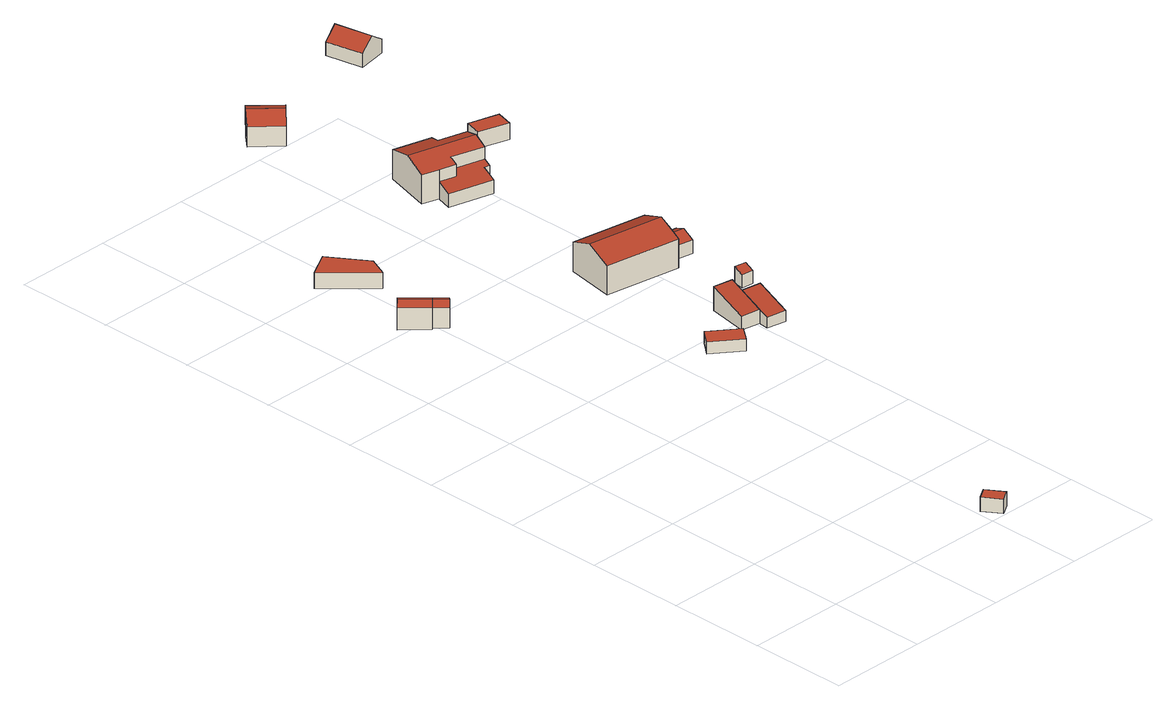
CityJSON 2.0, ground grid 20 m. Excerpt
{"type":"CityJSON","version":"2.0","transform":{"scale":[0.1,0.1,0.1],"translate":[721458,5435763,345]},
"CityObjects":{
"building1":{"type":"Building","attributes":{"Gemeindeschluessel":"09375181","HoeheDach":"360.450","HoeheGrund":"355.210","Methode":"2000","NiedrigsteTraufeDesGebaeudes":"359.740","Geometrietyp2DReferenz":"3000","measuredHeight":5.24,"function":"31001_2000","roofType":"3100"},"geometry":[{"type":"Solid","lod":"2","boundaries":[[[[0,1,2,3,4]],[[5,6,1,0]],[[7,8,3,2]],[[4,3,8,9]],[[0,4,9,5]],[[9,8,7,6,5]],[[6,7,2,1]]]],"semantics":{"surfaces":[{"type":"WallSurface","Flaeche":"16.829","Z_MAX":"5.240","Z_MAX_ASL":"360.450","Z_MIN":"0.000","Z_MIN_ASL":"355.210"},{"type":"WallSurface","Flaeche":"27.893","Z_MAX":"4.531","Z_MAX_ASL":"359.741","Z_MIN":"0.000","Z_MIN_ASL":"355.210"},{"type":"RoofSurface","Dachneigung":"67.605","Dachorientierung":"45.825","Flaeche":"11.405","Z_MAX":"5.240","Z_MAX_ASL":"360.450","Z_MIN":"4.530","Z_MIN_ASL":"359.740"},{"type":"WallSurface","Flaeche":"27.701","Z_MAX":"4.531","Z_MAX_ASL":"359.741","Z_MIN":"0.000","Z_MIN_ASL":"355.210"},{"type":"GroundSurface","Flaeche":"21.125","Z_MAX":"0.000","Z_MAX_ASL":"355.210","Z_MIN":"0.000","Z_MIN_ASL":"355.210"},{"type":"WallSurface","Flaeche":"16.815","Z_MAX":"5.240","Z_MAX_ASL":"360.450","Z_MIN":"0.000","Z_MIN_ASL":"355.210"},{"type":"RoofSurface","Dachneigung":"67.614","Dachorientierung":"225.824","Flaeche":"11.441","Z_MAX":"5.240","Z_MAX_ASL":"360.450","Z_MIN":"4.531","Z_MIN_ASL":"359.741"}],"values":[[0,1,2,3,4,5,6]]}}]},
"building2":{"type":"Building","attributes":{"Gemeindeschluessel":"09375181","HoeheDach":"360.450","HoeheGrund":"355.490","Methode":"2000","NiedrigsteTraufeDesGebaeudes":"359.741","Geometrietyp2DReferenz":"3000","measuredHeight":4.96,"function":"31001_2000","roofType":"3100"},"geometry":[{"type":"Solid","lod":"2","boundaries":[[[[10,6,7,8,11]],[[12,13,6,10]],[[13,14,7,6]],[[14,15,8,7]],[[16,15,14,13,12]],[[10,11,16,12]],[[11,8,15,16]]]],"semantics":{"surfaces":[{"type":"WallSurface","Flaeche":"15.851","Z_MAX":"4.960","Z_MAX_ASL":"360.450","Z_MIN":"0.000","Z_MIN_ASL":"355.490"},{"type":"WallSurface","Flaeche":"13.101","Z_MAX":"4.251","Z_MAX_ASL":"359.741","Z_MIN":"0.000","Z_MIN_ASL":"355.490"},{"type":"RoofSurface","Dachneigung":"67.613","Dachorientierung":"225.762","Flaeche":"5.737","Z_MAX":"4.960","Z_MAX_ASL":"360.450","Z_MIN":"4.251","Z_MIN_ASL":"359.741"},{"type":"RoofSurface","Dachneigung":"67.609","Dachorientierung":"45.756","Flaeche":"5.735","Z_MAX":"4.960","Z_MAX_ASL":"360.450","Z_MIN":"4.251","Z_MIN_ASL":"359.741"},{"type":"WallSurface","Flaeche":"15.855","Z_MAX":"4.960","Z_MAX_ASL":"360.450","Z_MIN":"0.000","Z_MIN_ASL":"355.490"},{"type":"GroundSurface","Flaeche":"10.607","Z_MAX":"0.000","Z_MAX_ASL":"355.490","Z_MIN":"0.000","Z_MIN_ASL":"355.490"},{"type":"WallSurface","Flaeche":"13.098","Z_MAX":"4.251","Z_MAX_ASL":"359.741","Z_MIN":"0.000","Z_MIN_ASL":"355.490"}],"values":[[0,1,2,3,4,5,6]]}}]},
"building3":{"type":"Building","attributes":{"Gemeindeschluessel":"09375181","HoeheDach":"360.972","HoeheGrund":"357.672","Methode":"1000","NiedrigsteTraufeDesGebaeudes":"360.972","Geometrietyp2DReferenz":"3000","measuredHeight":3.3,"function":"31001_2000","roofType":"1000","storeysAboveGround":1},"geometry":[{"type":"Solid","lod":"2","boundaries":[[[[17,18,19,20]],[[19,18,21,22]],[[23,17,20,24]],[[23,21,18,17]],[[24,22,21,23]],[[20,19,22,24]]]],"semantics":{"surfaces":[{"type":"WallSurface","Flaeche":"29.767","Z_MAX":"3.300","Z_MAX_ASL":"360.972","Z_MIN":"0.000","Z_MIN_ASL":"357.672"},{"type":"RoofSurface","Dachneigung":"90.000","Dachorientierung":"-1.000","Flaeche":"50.355","Z_MAX":"3.300","Z_MAX_ASL":"360.972","Z_MIN":"3.300","Z_MIN_ASL":"360.972"},{"type":"GroundSurface","Flaeche":"50.355","Z_MAX":"0.000","Z_MAX_ASL":"357.672","Z_MIN":"0.000","Z_MIN_ASL":"357.672"},{"type":"WallSurface","Flaeche":"18.976","Z_MAX":"3.300","Z_MAX_ASL":"360.972","Z_MIN":"0.000","Z_MIN_ASL":"357.672"},{"type":"WallSurface","Flaeche":"39.956","Z_MAX":"3.300","Z_MAX_ASL":"360.972","Z_MIN":"0.000","Z_MIN_ASL":"357.672"},{"type":"WallSurface","Flaeche":"14.499","Z_MAX":"3.300","Z_MAX_ASL":"360.972","Z_MIN":"0.000","Z_MIN_ASL":"357.672"}],"values":[[0,1,2,3,4,5]]}}]},
"building4":{"type":"Building","attributes":{"Gemeindeschluessel":"09375181","HoeheDach":"348.637","HoeheGrund":"345.737","Methode":"1000","NiedrigsteTraufeDesGebaeudes":"348.637","Geometrietyp2DReferenz":"3000","measuredHeight":2.9,"function":"31001_2523","roofType":"1000","storeysAboveGround":1},"geometry":[{"type":"Solid","lod":"2","boundaries":[[[[25,26,27,28]],[[29,28,27,30]],[[31,26,25,32]],[[30,31,32,29]],[[32,25,28,29]],[[30,27,26,31]]]],"semantics":{"surfaces":[{"type":"RoofSurface","Dachneigung":"90.000","Dachorientierung":"-1.000","Flaeche":"11.316","Z_MAX":"2.900","Z_MAX_ASL":"348.637","Z_MIN":"2.900","Z_MIN_ASL":"348.637"},{"type":"WallSurface","Flaeche":"12.121","Z_MAX":"2.900","Z_MAX_ASL":"348.637","Z_MIN":"0.000","Z_MIN_ASL":"345.737"},{"type":"WallSurface","Flaeche":"12.161","Z_MAX":"2.900","Z_MAX_ASL":"348.637","Z_MIN":"0.000","Z_MIN_ASL":"345.737"},{"type":"GroundSurface","Flaeche":"11.316","Z_MAX":"0.000","Z_MAX_ASL":"345.737","Z_MIN":"0.000","Z_MIN_ASL":"345.737"},{"type":"WallSurface","Flaeche":"7.842","Z_MAX":"2.900","Z_MAX_ASL":"348.637","Z_MIN":"0.000","Z_MIN_ASL":"345.737"},{"type":"WallSurface","Flaeche":"7.834","Z_MAX":"2.900","Z_MAX_ASL":"348.637","Z_MIN":"0.000","Z_MIN_ASL":"345.737"}],"values":[[0,1,2,3,4,5]]}}]},
"building5":{"type":"Building","attributes":{"Gemeindeschluessel":"09375181","HoeheDach":"355.594","HoeheGrund":"353.210","Methode":"1000","NiedrigsteTraufeDesGebaeudes":"355.594","Geometrietyp2DReferenz":"3000","measuredHeight":2.38,"function":"31001_2000","roofType":"1000"},"geometry":[{"type":"Solid","lod":"2","boundaries":[[[[33,34,35,36]],[[37,35,34,38]],[[39,36,35,37]],[[40,33,36,39]],[[39,37,38,40]],[[38,34,33,40]]]],"semantics":{"surfaces":[{"type":"RoofSurface","Dachneigung":"90.000","Dachorientierung":"-1.000","Flaeche":"26.568","Z_MAX":"2.384","Z_MAX_ASL":"355.594","Z_MIN":"2.384","Z_MIN_ASL":"355.594"},{"type":"WallSurface","Flaeche":"16.541","Z_MAX":"2.384","Z_MAX_ASL":"355.594","Z_MIN":"0.000","Z_MIN_ASL":"353.210"},{"type":"WallSurface","Flaeche":"9.036","Z_MAX":"2.384","Z_MAX_ASL":"355.594","Z_MIN":"0.000","Z_MIN_ASL":"353.210"},{"type":"WallSurface","Flaeche":"16.752","Z_MAX":"2.384","Z_MAX_ASL":"355.594","Z_MIN":"0.000","Z_MIN_ASL":"353.210"},{"type":"GroundSurface","Flaeche":"26.568","Z_MAX":"0.000","Z_MAX_ASL":"353.210","Z_MIN":"0.000","Z_MIN_ASL":"353.210"},{"type":"WallSurface","Flaeche":"9.108","Z_MAX":"2.384","Z_MAX_ASL":"355.594","Z_MIN":"0.000","Z_MIN_ASL":"353.210"}],"values":[[0,1,2,3,4,5]]}}]},
"building6":{"type":"Building","attributes":{"Gemeindeschluessel":"09375181","HoeheDach":"365.830","HoeheGrund":"357.690","Methode":"1000","NiedrigsteTraufeDesGebaeudes":"363.717","Geometrietyp2DReferenz":"3000","measuredHeight":8.14,"function":"31001_1000","roofType":"3100"},"address":[{"Country":"Germany","Locality":"Pettendorf","ThoroughfareName":"Zum Aichahof 8"}],"geometry":[{"type":"Solid","lod":"2","boundaries":[[[[41,42,43,44,45,46]],[[43,47,48,44]],[[49,50,48,47,51]],[[49,51,42,41,46,52]],[[51,47,43,42]],[[46,45,53,52]],[[53,45,44,48,50]],[[52,53,50,49]]]],"semantics":{"surfaces":[{"type":"WallSurface","Flaeche":"56.655","Z_MAX":"8.140","Z_MAX_ASL":"365.830","Z_MIN":"-0.000","Z_MIN_ASL":"357.690"},{"type":"RoofSurface","Dachneigung":"67.528","Dachorientierung":"11.767","Flaeche":"86.930","Z_MAX":"8.140","Z_MAX_ASL":"365.830","Z_MIN":"6.028","Z_MIN_ASL":"363.718"},{"type":"WallSurface","Flaeche":"72.355","Z_MAX":"8.140","Z_MAX_ASL":"365.830","Z_MIN":"-0.000","Z_MIN_ASL":"357.690"},{"type":"GroundSurface","Flaeche":"160.602","Z_MAX":"-0.000","Z_MAX_ASL":"357.690","Z_MIN":"-0.000","Z_MIN_ASL":"357.690"},{"type":"WallSurface","Flaeche":"94.890","Z_MAX":"6.028","Z_MAX_ASL":"363.718","Z_MIN":"-0.000","Z_MIN_ASL":"357.690"},{"type":"WallSurface","Flaeche":"15.665","Z_MAX":"7.022","Z_MAX_ASL":"364.712","Z_MIN":"-0.000","Z_MIN_ASL":"357.690"},{"type":"RoofSurface","Dachneigung":"67.528","Dachorientierung":"191.767","Flaeche":"86.869","Z_MAX":"8.140","Z_MAX_ASL":"365.830","Z_MIN":"6.027","Z_MIN_ASL":"363.717"},{"type":"WallSurface","Flaeche":"94.757","Z_MAX":"6.029","Z_MAX_ASL":"363.719","Z_MIN":"-0.000","Z_MIN_ASL":"357.690"}],"values":[[0,1,2,3,4,5,6,7]]}}]},
"building7":{"type":"Building","attributes":{"Gemeindeschluessel":"09375181","HoeheDach":"358.259","HoeheGrund":"353.290","Methode":"1000","NiedrigsteTraufeDesGebaeudes":"356.132","Geometrietyp2DReferenz":"3000","measuredHeight":4.97,"function":"31001_2463","roofType":"2100"},"geometry":[{"type":"Solid","lod":"2","boundaries":[[[[54,55,56,57]],[[58,59,55,54]],[[60,61,62,63]],[[57,56,61,60]],[[63,58,54,57,60]],[[61,56,55,59,62]],[[63,62,59,58]]]],"semantics":{"surfaces":[{"type":"WallSurface","Flaeche":"13.264","Z_MAX":"4.969","Z_MAX_ASL":"358.259","Z_MIN":"0.000","Z_MIN_ASL":"353.290"},{"type":"WallSurface","Flaeche":"19.926","Z_MAX":"4.969","Z_MAX_ASL":"358.259","Z_MIN":"0.000","Z_MIN_ASL":"353.290"},{"type":"WallSurface","Flaeche":"11.431","Z_MAX":"2.842","Z_MAX_ASL":"356.132","Z_MIN":"0.000","Z_MIN_ASL":"353.290"},{"type":"WallSurface","Flaeche":"19.286","Z_MAX":"4.233","Z_MAX_ASL":"357.523","Z_MIN":"0.000","Z_MIN_ASL":"353.290"},{"type":"GroundSurface","Flaeche":"33.471","Z_MAX":"0.000","Z_MAX_ASL":"353.290","Z_MIN":"0.000","Z_MIN_ASL":"353.290"},{"type":"RoofSurface","Dachneigung":"75.685","Dachorientierung":"189.924","Flaeche":"34.544","Z_MAX":"4.969","Z_MAX_ASL":"358.259","Z_MIN":"2.842","Z_MIN_ASL":"356.132"},{"type":"WallSurface","Flaeche":"32.519","Z_MAX":"4.967","Z_MAX_ASL":"358.257","Z_MIN":"0.000","Z_MIN_ASL":"353.290"}],"values":[[0,1,2,3,4,5,6]]}}]},
"building8":{"type":"Building","attributes":{"Gemeindeschluessel":"09375181","HoeheDach":"369.428","HoeheGrund":"363.740","Methode":"1000","NiedrigsteTraufeDesGebaeudes":"367.755","Geometrietyp2DReferenz":"3000","measuredHeight":5.69,"function":"31001_2000","roofType":"2100","storeysAboveGround":1},"geometry":[{"type":"Solid","lod":"2","boundaries":[[[[64,65,66,67]],[[68,67,66,69]],[[68,69,70,71]],[[71,64,67,68]],[[69,66,65,70]],[[70,65,64,71]]]],"semantics":{"surfaces":[{"type":"RoofSurface","Dachneigung":"64.638","Dachorientierung":"223.829","Flaeche":"27.439","Z_MAX":"5.688","Z_MAX_ASL":"369.428","Z_MIN":"4.015","Z_MIN_ASL":"367.755"},{"type":"WallSurface","Flaeche":"17.122","Z_MAX":"5.688","Z_MAX_ASL":"369.428","Z_MIN":"0.000","Z_MIN_ASL":"363.740"},{"type":"GroundSurface","Flaeche":"24.794","Z_MAX":"0.000","Z_MAX_ASL":"363.740","Z_MIN":"0.000","Z_MIN_ASL":"363.740"},{"type":"WallSurface","Flaeche":"28.206","Z_MAX":"4.015","Z_MAX_ASL":"367.755","Z_MIN":"0.000","Z_MIN_ASL":"363.740"},{"type":"WallSurface","Flaeche":"39.959","Z_MAX":"5.688","Z_MAX_ASL":"369.428","Z_MIN":"0.000","Z_MIN_ASL":"363.740"}],"values":[[0,1,2,3,4,1]]}}]},
"building9":{"type":"Building","attributes":{"Gemeindeschluessel":"09375181","HoeheDach":"357.500","HoeheGrund":"353.260","Methode":"1000","NiedrigsteTraufeDesGebaeudes":"355.465","Geometrietyp2DReferenz":"3000","measuredHeight":4.24,"function":"31001_2463","roofType":"2100"},"geometry":[{"type":"Solid","lod":"2","boundaries":[[[[72,73,74,75]],[[60,76,56,57]],[[57,56,73,72]],[[77,78,76,60]],[[75,74,78,77]],[[77,60,57,72,75]],[[74,73,56,76,78]]]],"semantics":{"surfaces":[{"type":"WallSurface","Flaeche":"24.421","Z_MAX":"4.240","Z_MAX_ASL":"357.500","Z_MIN":"0.000","Z_MIN_ASL":"353.260"},{"type":"WallSurface","Flaeche":"19.142","Z_MAX":"4.240","Z_MAX_ASL":"357.500","Z_MIN":"0.000","Z_MIN_ASL":"353.260"},{"type":"WallSurface","Flaeche":"17.145","Z_MAX":"4.240","Z_MAX_ASL":"357.500","Z_MIN":"0.000","Z_MIN_ASL":"353.260"},{"type":"WallSurface","Flaeche":"5.389","Z_MAX":"2.782","Z_MAX_ASL":"356.042","Z_MIN":"0.000","Z_MIN_ASL":"353.260"},{"type":"WallSurface","Flaeche":"8.829","Z_MAX":"2.218","Z_MAX_ASL":"355.478","Z_MIN":"0.000","Z_MIN_ASL":"353.260"},{"type":"GroundSurface","Flaeche":"30.578","Z_MAX":"0.000","Z_MAX_ASL":"353.260","Z_MIN":"0.000","Z_MIN_ASL":"353.260"},{"type":"RoofSurface","Dachneigung":"75.033","Dachorientierung":"190.021","Flaeche":"31.652","Z_MAX":"4.240","Z_MAX_ASL":"357.500","Z_MIN":"2.205","Z_MIN_ASL":"355.465"}],"values":[[0,1,2,3,4,5,6]]}}]},
"building10":{"type":"Building","attributes":{"Gemeindeschluessel":"09375181","HoeheDach":"370.350","HoeheGrund":"362.920","Methode":"2000","NiedrigsteTraufeDesGebaeudes":"365.671","Geometrietyp2DReferenz":"3000","measuredHeight":7.43,"function":"31001_1000","roofType":"3100"},"address":[{"Country":"Germany","Locality":"Pettendorf","ThoroughfareName":"Am Mätzgraben 2"}],"geometry":[{"type":"Solid","lod":"2","boundaries":[[[[79,80,81,82]],[[83,82,81,84,85,86,87]],[[88,89,80,79]],[[90,91,92,93]],[[83,87,94,95]],[[96,97,94,87,86,98,99,100]],[[99,101,91,100]],[[95,94,97,102]],[[86,85,103,98]],[[104,93,92,105,106]],[[90,107,96,100,91]],[[96,107,102,97]],[[84,105,92,91,101,103,85]],[[104,106,89,88]],[[83,95,102,107,90,93,104,88,79,82]],[[84,81,80,89,106,105]],[[98,103,101,99]]]],"semantics":{"surfaces":[{"type":"WallSurface","Flaeche":"39.670","Z_MAX":"6.611","Z_MAX_ASL":"369.531","Z_MIN":"0.000","Z_MIN_ASL":"362.920"},{"type":"WallSurface","Flaeche":"49.754","Z_MAX":"7.430","Z_MAX_ASL":"370.350","Z_MIN":"0.000","Z_MIN_ASL":"362.920"},{"type":"WallSurface","Flaeche":"14.155","Z_MAX":"6.606","Z_MAX_ASL":"369.526","Z_MIN":"0.000","Z_MIN_ASL":"362.920"},{"type":"WallSurface","Flaeche":"21.250","Z_MAX":"6.011","Z_MAX_ASL":"368.931","Z_MIN":"0.000","Z_MIN_ASL":"362.920"},{"type":"WallSurface","Flaeche":"4.508","Z_MAX":"3.610","Z_MAX_ASL":"366.530","Z_MIN":"0.000","Z_MIN_ASL":"362.920"},{"type":"RoofSurface","Dachneigung":"75.977","Dachorientierung":"195.248","Flaeche":"44.975","Z_MAX":"4.052","Z_MAX_ASL":"366.972","Z_MIN":"2.751","Z_MIN_ASL":"365.671"},{"type":"WallSurface","Flaeche":"8.422","Z_MAX":"5.990","Z_MAX_ASL":"368.910","Z_MIN":"3.570","Z_MIN_ASL":"366.490"},{"type":"WallSurface","Flaeche":"10.946","Z_MAX":"3.610","Z_MAX_ASL":"366.530","Z_MIN":"0.000","Z_MIN_ASL":"362.920"},{"type":"WallSurface","Flaeche":"17.478","Z_MAX":"6.542","Z_MAX_ASL":"369.462","Z_MIN":"4.050","Z_MIN_ASL":"366.970"},{"type":"WallSurface","Flaeche":"68.759","Z_MAX":"7.430","Z_MAX_ASL":"370.350","Z_MIN":"0.000","Z_MIN_ASL":"362.920"},{"type":"WallSurface","Flaeche":"10.698","Z_MAX":"6.008","Z_MAX_ASL":"368.928","Z_MIN":"0.000","Z_MIN_ASL":"362.920"},{"type":"WallSurface","Flaeche":"25.471","Z_MAX":"2.753","Z_MAX_ASL":"365.673","Z_MIN":"0.000","Z_MIN_ASL":"362.920"},{"type":"RoofSurface","Dachneigung":"73.925","Dachorientierung":"195.160","Flaeche":"58.772","Z_MAX":"7.430","Z_MAX_ASL":"370.350","Z_MIN":"5.989","Z_MIN_ASL":"368.909"},{"type":"WallSurface","Flaeche":"48.196","Z_MAX":"6.009","Z_MAX_ASL":"368.929","Z_MIN":"0.000","Z_MIN_ASL":"362.920"},{"type":"GroundSurface","Flaeche":"161.113","Z_MAX":"0.000","Z_MAX_ASL":"362.920","Z_MIN":"0.000","Z_MIN_ASL":"362.920"},{"type":"RoofSurface","Dachneigung":"74.989","Dachorientierung":"15.197","Flaeche":"63.164","Z_MAX":"7.430","Z_MAX_ASL":"370.350","Z_MIN":"6.003","Z_MIN_ASL":"368.923"},{"type":"WallSurface","Flaeche":"4.722","Z_MAX":"6.542","Z_MAX_ASL":"369.462","Z_MIN":"3.571","Z_MIN_ASL":"366.491"}],"values":[[0,1,2,3,4,5,6,7,8,9,10,11,12,13,14,15,16]]}}]},
"building11":{"type":"Building","attributes":{"Gemeindeschluessel":"09375181","HoeheDach":"369.438","HoeheGrund":"365.010","Methode":"2000","NiedrigsteTraufeDesGebaeudes":"367.752","Geometrietyp2DReferenz":"3000","measuredHeight":4.43,"function":"31001_2463","roofType":"2100","storeysAboveGround":1},"geometry":[{"type":"Solid","lod":"2","boundaries":[[[[108,109,110,111]],[[112,113,110,109]],[[112,65,66,113]],[[66,111,110,113]],[[112,109,108,65]],[[65,108,111,66]]]],"semantics":{"surfaces":[{"type":"WallSurface","Flaeche":"19.478","Z_MAX":"2.742","Z_MAX_ASL":"367.752","Z_MIN":"0.000","Z_MIN_ASL":"365.010"},{"type":"GroundSurface","Flaeche":"27.167","Z_MAX":"0.000","Z_MAX_ASL":"365.010","Z_MIN":"0.000","Z_MIN_ASL":"365.010"},{"type":"WallSurface","Flaeche":"31.034","Z_MAX":"4.428","Z_MAX_ASL":"369.438","Z_MIN":"0.000","Z_MIN_ASL":"365.010"},{"type":"WallSurface","Flaeche":"13.873","Z_MAX":"4.428","Z_MAX_ASL":"369.438","Z_MIN":"0.000","Z_MIN_ASL":"365.010"},{"type":"WallSurface","Flaeche":"13.664","Z_MAX":"4.407","Z_MAX_ASL":"369.417","Z_MIN":"0.000","Z_MIN_ASL":"365.010"},{"type":"RoofSurface","Dachneigung":"66.459","Dachorientierung":"44.220","Flaeche":"29.634","Z_MAX":"4.428","Z_MAX_ASL":"369.438","Z_MIN":"2.742","Z_MIN_ASL":"367.752"}],"values":[[0,1,2,3,4,5]]}}]},
"building12":{"type":"Building","attributes":{"Gemeindeschluessel":"09375181","HoeheDach":"359.703","HoeheGrund":"356.262","Methode":"2000","NiedrigsteTraufeDesGebaeudes":"359.026","Geometrietyp2DReferenz":"3000","measuredHeight":3.44,"function":"51009_1610","roofType":"2100"},"geometry":[{"type":"Solid","lod":"2","boundaries":[[[[114,115,116,117]],[[118,119,120,121]],[[116,119,118,117]],[[115,120,119,116]],[[117,118,121,114]],[[114,121,120,115]]]],"semantics":{"surfaces":[{"type":"GroundSurface","Flaeche":"5.387","Z_MAX":"0.000","Z_MAX_ASL":"356.262","Z_MIN":"0.000","Z_MIN_ASL":"356.262"},{"type":"RoofSurface","Dachneigung":"73.042","Dachorientierung":"187.796","Flaeche":"5.632","Z_MAX":"3.441","Z_MAX_ASL":"359.703","Z_MIN":"2.764","Z_MIN_ASL":"359.026"},{"type":"WallSurface","Flaeche":"6.861","Z_MAX":"3.441","Z_MAX_ASL":"359.703","Z_MIN":"0.000","Z_MIN_ASL":"356.262"},{"type":"WallSurface","Flaeche":"8.370","Z_MAX":"3.441","Z_MAX_ASL":"359.703","Z_MIN":"0.000","Z_MIN_ASL":"356.262"},{"type":"WallSurface","Flaeche":"6.723","Z_MAX":"2.767","Z_MAX_ASL":"359.029","Z_MIN":"0.000","Z_MIN_ASL":"356.262"},{"type":"WallSurface","Flaeche":"6.889","Z_MAX":"3.441","Z_MAX_ASL":"359.703","Z_MIN":"0.000","Z_MIN_ASL":"356.262"}],"values":[[0,1,2,3,4,5]]}}]},
"building13":{"type":"Building","attributes":{"Gemeindeschluessel":"09375181","HoeheDach":"361.765","HoeheGrund":"357.850","Methode":"1000","NiedrigsteTraufeDesGebaeudes":"360.684","Geometrietyp2DReferenz":"3000","measuredHeight":3.92,"function":"51009_1610","roofType":"3100"},"geometry":[{"type":"Solid","lod":"2","boundaries":[[[[122,123,124,125,126]],[[126,125,127,128]],[[122,126,128,129]],[[130,127,125,124]],[[129,131,123,122]],[[131,130,124,123]],[[128,127,130,131,129]]]],"semantics":{"surfaces":[{"type":"WallSurface","Flaeche":"16.697","Z_MAX":"3.915","Z_MAX_ASL":"361.765","Z_MIN":"0.000","Z_MIN_ASL":"357.850"},{"type":"WallSurface","Flaeche":"13.642","Z_MAX":"2.834","Z_MAX_ASL":"360.684","Z_MIN":"0.000","Z_MIN_ASL":"357.850"},{"type":"GroundSurface","Flaeche":"23.820","Z_MAX":"0.000","Z_MAX_ASL":"357.850","Z_MIN":"0.000","Z_MIN_ASL":"357.850"},{"type":"RoofSurface","Dachneigung":"66.397","Dachorientierung":"9.614","Flaeche":"12.997","Z_MAX":"3.915","Z_MAX_ASL":"361.765","Z_MIN":"2.834","Z_MIN_ASL":"360.684"},{"type":"WallSurface","Flaeche":"13.645","Z_MAX":"2.834","Z_MAX_ASL":"360.684","Z_MIN":"0.000","Z_MIN_ASL":"357.850"},{"type":"RoofSurface","Dachneigung":"66.397","Dachorientierung":"189.613","Flaeche":"12.999","Z_MAX":"3.915","Z_MAX_ASL":"361.765","Z_MIN":"2.834","Z_MIN_ASL":"360.684"},{"type":"WallSurface","Flaeche":"16.696","Z_MAX":"3.915","Z_MAX_ASL":"361.765","Z_MIN":"0.000","Z_MIN_ASL":"357.850"}],"values":[[0,1,2,3,4,5,6]]}}]},
"building14":{"type":"Building","attributes":{"Gemeindeschluessel":"09375181","HoeheDach":"368.700","HoeheGrund":"365.337","Methode":"2000","NiedrigsteTraufeDesGebaeudes":"368.700","Geometrietyp2DReferenz":"3000","measuredHeight":3.36,"function":"31001_2463","roofType":"1000"},"geometry":[{"type":"Solid","lod":"2","boundaries":[[[[132,133,134,135]],[[136,137,138,139]],[[138,137,134,133]],[[132,135,136,139]],[[139,138,133,132]],[[135,134,137,136]]]],"semantics":{"surfaces":[{"type":"WallSurface","Flaeche":"11.826","Z_MAX":"3.363","Z_MAX_ASL":"368.700","Z_MIN":"0.003","Z_MIN_ASL":"365.340"},{"type":"WallSurface","Flaeche":"11.956","Z_MAX":"3.363","Z_MAX_ASL":"368.700","Z_MIN":"0.003","Z_MIN_ASL":"365.340"},{"type":"RoofSurface","Dachneigung":"90.000","Dachorientierung":"-1.000","Flaeche":"23.038","Z_MAX":"3.363","Z_MAX_ASL":"368.700","Z_MIN":"3.363","Z_MIN_ASL":"368.700"},{"type":"GroundSurface","Flaeche":"23.038","Z_MAX":"0.003","Z_MAX_ASL":"365.340","Z_MIN":"0.003","Z_MIN_ASL":"365.340"},{"type":"WallSurface","Flaeche":"21.895","Z_MAX":"3.363","Z_MAX_ASL":"368.700","Z_MIN":"0.003","Z_MIN_ASL":"365.340"},{"type":"WallSurface","Flaeche":"21.858","Z_MAX":"3.363","Z_MAX_ASL":"368.700","Z_MIN":"0.003","Z_MIN_ASL":"365.340"}],"values":[[0,1,2,3,4,5]]}}]},
"building15":{"type":"Building","attributes":{"Gemeindeschluessel":"09375181","HoeheDach":"373.986","HoeheGrund":"368.960","Methode":"1000","NiedrigsteTraufeDesGebaeudes":"371.743","Geometrietyp2DReferenz":"3000","measuredHeight":5.03,"function":"31001_2000","roofType":"3100"},"geometry":[{"type":"Solid","lod":"2","boundaries":[[[[140,141,142,143,144]],[[145,143,142,146,147]],[[145,147,148,149,150,151]],[[149,152,141,140,150]],[[151,144,143,145]],[[148,153,152,149]],[[147,146,153,148]],[[141,152,153,146,142]],[[150,140,144,151]]]],"semantics":{"surfaces":[{"type":"RoofSurface","Dachneigung":"53.496","Dachorientierung":"258.554","Flaeche":"29.360","Z_MAX":"5.026","Z_MAX_ASL":"373.986","Z_MIN":"2.793","Z_MIN_ASL":"371.753"},{"type":"WallSurface","Flaeche":"16.803","Z_MAX":"5.026","Z_MAX_ASL":"373.986","Z_MIN":"0.000","Z_MIN_ASL":"368.960"},{"type":"GroundSurface","Flaeche":"47.171","Z_MAX":"0.000","Z_MAX_ASL":"368.960","Z_MIN":"0.000","Z_MIN_ASL":"368.960"},{"type":"WallSurface","Flaeche":"23.561","Z_MAX":"5.026","Z_MAX_ASL":"373.986","Z_MIN":"0.000","Z_MIN_ASL":"368.960"},{"type":"WallSurface","Flaeche":"0.286","Z_MAX":"2.867","Z_MAX_ASL":"371.827","Z_MIN":"0.000","Z_MIN_ASL":"368.960"},{"type":"WallSurface","Flaeche":"21.772","Z_MAX":"2.801","Z_MAX_ASL":"371.761","Z_MIN":"0.000","Z_MIN_ASL":"368.960"},{"type":"WallSurface","Flaeche":"6.546","Z_MAX":"4.175","Z_MAX_ASL":"373.135","Z_MIN":"0.000","Z_MIN_ASL":"368.960"},{"type":"RoofSurface","Dachneigung":"53.500","Dachorientierung":"78.556","Flaeche":"29.325","Z_MAX":"5.026","Z_MAX_ASL":"373.986","Z_MIN":"2.783","Z_MIN_ASL":"371.743"},{"type":"WallSurface","Flaeche":"21.875","Z_MAX":"2.793","Z_MAX_ASL":"371.753","Z_MIN":"0.000","Z_MIN_ASL":"368.960"}],"values":[[0,1,2,3,4,5,6,7,8]]}}]}
},
"vertices":[
[32,1106,102],[32,1106,147],[45,1118,154],[57,1130,147],[57,1130,102],[75,1062,102],[75,1062,147],[88,1074,154],[100,1086,147],[100,1086,102],
[75,1062,105],[100,1086,105],[97,1040,105],[97,1040,147],[109,1052,154],[121,1064,147],[121,1064,105],
[53,1310,127],[53,1310,160],[104,1235,160],[104,1235,127],[3,1282,160],[87,1195,160],[3,1282,127],[87,1195,127],
[410,39,36],[433,4,36],[456,19,36],[433,54,36],[433,54,7],[456,19,7],[433,4,7],[410,39,7],
[432,635,106],[455,665,106],[400,707,106],[376,678,106],[400,707,82],[455,665,82],[376,678,82],[432,635,82],
[513,940,127],[518,968,127],[518,968,187],[509,918,208],[505,891,197],[505,891,127],[363,994,187],[354,944,208],[346,893,127],[346,893,187],[363,994,127],[501,868,127],[501,868,187],
[531,765,83],[531,765,133],[526,737,125],[526,737,83],[491,772,83],[491,772,133],[516,683,83],[516,683,111],[477,690,111],[477,690,83],
[251,1590,228],[276,1615,244],[225,1664,244],[201,1638,228],[201,1638,187],[225,1664,187],[276,1615,187],[251,1590,187],
[566,730,83],[566,730,125],[553,655,105],[553,655,83],[516,683,110],[513,662,83],[513,662,105],
[381,1343,179],[381,1343,245],[439,1327,245],[439,1327,179],[418,1251,179],[431,1297,254],[422,1268,245],[422,1268,220],[418,1251,215],[387,1364,179],[387,1364,239],[316,1277,179],[316,1277,239],[282,1287,239],[282,1287,179],[406,1254,215],[406,1254,179],[307,1245,207],[397,1221,207],[355,1286,220],[350,1268,215],[316,1277,215],[350,1268,239],[397,1221,179],[355,1286,245],[309,1385,179],[295,1334,254],[309,1385,239],[307,1245,179],
[303,1642,228],[303,1642,200],[252,1692,200],[252,1692,228],[276,1615,200],[225,1664,200],
[546,755,113],[549,777,113],[573,773,113],[570,752,113],[570,752,140],[573,773,147],[549,777,147],[546,755,140],
[505,891,129],[505,891,157],[509,916,168],[513,940,157],[513,940,129],[561,932,157],[561,932,129],[552,883,129],[556,908,168],[552,883,157],
[460,1321,203],[460,1321,237],[469,1355,237],[469,1355,203],[531,1337,203],[531,1337,237],[522,1303,237],[522,1303,203],
[477,1620,268],[506,1625,290],[491,1702,290],[462,1696,268],[461,1696,268],[462,1696,240],[502,1704,281],[502,1704,240],[521,1708,240],[536,1631,240],[477,1620,240],[461,1696,240],[536,1631,268],[521,1708,267]
]}
